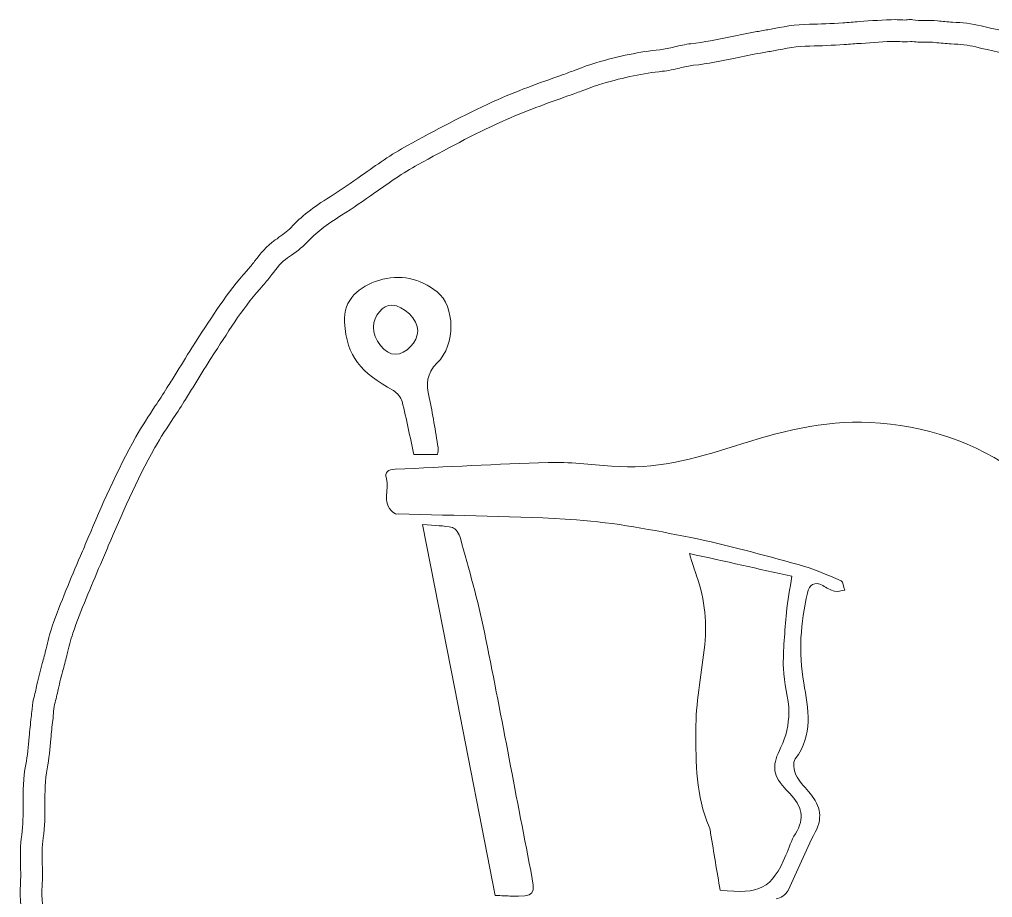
# Model space of a CAD drawing. Header units: inches. Extents: x 5 to 205, y 56 to 256.
# Drawn here: x 75.23 to 108.48, y 154.81 to 184.82 of the extents above; entities that cross this region are included whole.
import ezdxf

# ---------------------------------------------------------------- set-up
doc = ezdxf.new("R2010")
doc.units = ezdxf.units.IN
doc.header["$MEASUREMENT"] = 0

# ---------------------------------------------------------------- blocks, each defined once
blk = doc.blocks.new('block 34')
at = {"color": 7, "lineweight": 15, "true_color": 0xffffff}
blk.add_open_spline([(109.578, 184.298), (109.088, 184.383), (108.581, 184.471), (108.096, 184.597)], degree=3, dxfattribs=at)
blk = doc.blocks.new('block 35')
at = {"color": 7, "lineweight": 15, "true_color": 0xffffff}
blk.add_open_spline([(108.096, 184.597), (107.769, 184.683), (107.439, 184.704), (107.119, 184.724)], degree=3, dxfattribs=at)
blk = doc.blocks.new('block 36')
at = {"color": 7, "lineweight": 15, "true_color": 0xffffff}
blk.add_open_spline([(107.119, 184.724), (106.94, 184.736), (106.77, 184.746), (106.604, 184.768)], degree=3, dxfattribs=at)
blk = doc.blocks.new('block 37')
at = {"color": 7, "lineweight": 15, "true_color": 0xffffff}
blk.add_open_spline([(106.604, 184.768), (106.449, 184.788), (106.304, 184.787), (106.165, 184.785)], degree=3, dxfattribs=at)
blk = doc.blocks.new('block 38')
at = {"color": 7, "lineweight": 15, "true_color": 0xffffff}
blk.add_open_spline([(106.165, 184.785), (106.019, 184.784), (105.882, 184.782), (105.763, 184.808)], degree=3, dxfattribs=at)
blk = doc.blocks.new('block 39')
at = {"color": 7, "lineweight": 15, "true_color": 0xffffff}
blk.add_open_spline([(105.763, 184.808), (105.733, 184.814), (105.702, 184.817), (105.672, 184.815)], degree=3, dxfattribs=at)
blk = doc.blocks.new('block 40')
at = {"color": 7, "lineweight": 15, "true_color": 0xffffff}
blk.add_open_spline([(105.672, 184.815), (105.641, 184.817), (105.61, 184.814), (105.578, 184.807)], degree=3, dxfattribs=at)
blk = doc.blocks.new('block 41')
at = {"color": 7, "lineweight": 15, "true_color": 0xffffff}
blk.add_open_spline([(105.578, 184.807), (105.522, 184.794), (105.447, 184.798), (105.36, 184.803)], degree=3, dxfattribs=at)
blk = doc.blocks.new('block 42')
at = {"color": 7, "lineweight": 15, "true_color": 0xffffff}
blk.add_open_spline([(105.36, 184.803), (105.304, 184.807), (105.239, 184.811), (105.173, 184.81)], degree=3, dxfattribs=at)
blk = doc.blocks.new('block 43')
at = {"color": 7, "lineweight": 15, "true_color": 0xffffff}
blk.add_open_spline([(105.173, 184.81), (104.755, 184.805), (104.336, 184.773), (103.932, 184.742)], degree=3, dxfattribs=at)
blk = doc.blocks.new('block 44')
at = {"color": 7, "lineweight": 15, "true_color": 0xffffff}
blk.add_open_spline([(103.932, 184.742), (103.746, 184.728), (103.553, 184.713), (103.365, 184.702)], degree=3, dxfattribs=at)
blk = doc.blocks.new('block 45')
at = {"color": 7, "lineweight": 15, "true_color": 0xffffff}
blk.add_open_spline([(103.365, 184.702), (102.961, 184.677), (102.596, 184.656), (102.226, 184.652)], degree=3, dxfattribs=at)
blk = doc.blocks.new('block 46')
at = {"color": 7, "lineweight": 15, "true_color": 0xffffff}
blk.add_open_spline([(102.226, 184.652), (101.749, 184.647), (101.295, 184.561), (100.856, 184.478)], degree=3, dxfattribs=at)
blk = doc.blocks.new('block 47')
at = {"color": 7, "lineweight": 15, "true_color": 0xffffff}
blk.add_open_spline([(100.856, 184.478), (100.715, 184.452), (100.57, 184.425), (100.427, 184.4)], degree=3, dxfattribs=at)
blk = doc.blocks.new('block 48')
at = {"color": 7, "lineweight": 15, "true_color": 0xffffff}
blk.add_open_spline([(100.427, 184.4), (100.125, 184.349), (99.822, 184.287), (99.53, 184.226)], degree=3, dxfattribs=at)
blk = doc.blocks.new('block 49')
at = {"color": 7, "lineweight": 15, "true_color": 0xffffff}
blk.add_open_spline([(99.53, 184.226), (99.067, 184.13), (98.627, 184.039), (98.176, 183.988)], degree=3, dxfattribs=at)
blk = doc.blocks.new('block 50')
at = {"color": 7, "lineweight": 15, "true_color": 0xffffff}
blk.add_open_spline([(98.176, 183.988), (97.979, 183.967), (97.792, 183.922), (97.611, 183.879)], degree=3, dxfattribs=at)
blk = doc.blocks.new('block 51')
at = {"color": 7, "lineweight": 15, "true_color": 0xffffff}
blk.add_open_spline([(97.611, 183.879), (97.438, 183.838), (97.274, 183.799), (97.116, 183.783)], degree=3, dxfattribs=at)
blk = doc.blocks.new('block 52')
at = {"color": 7, "lineweight": 15, "true_color": 0xffffff}
blk.add_open_spline([(97.116, 183.783), (96.439, 183.716), (95.721, 183.568), (94.921, 183.333)], degree=3, dxfattribs=at)
blk = doc.blocks.new('block 53')
at = {"color": 7, "lineweight": 15, "true_color": 0xffffff}
blk.add_open_spline([(94.921, 183.333), (94.658, 183.255), (94.404, 183.158), (94.159, 183.064)], degree=3, dxfattribs=at)
blk = doc.blocks.new('block 54')
at = {"color": 7, "lineweight": 15, "true_color": 0xffffff}
blk.add_open_spline([(94.159, 183.064), (94.016, 183.01), (93.868, 182.953), (93.724, 182.903)], degree=3, dxfattribs=at)
blk = doc.blocks.new('block 55')
at = {"color": 7, "lineweight": 15, "true_color": 0xffffff}
blk.add_open_spline([(93.724, 182.903), (93.019, 182.657), (92.202, 182.365), (91.418, 182.01)], degree=3, dxfattribs=at)
blk = doc.blocks.new('block 56')
at = {"color": 7, "lineweight": 15, "true_color": 0xffffff}
blk.add_open_spline([(91.418, 182.01), (90.406, 181.551), (89.416, 181.018), (88.489, 180.51)], degree=3, dxfattribs=at)
blk = doc.blocks.new('block 57')
at = {"color": 7, "lineweight": 15, "true_color": 0xffffff}
blk.add_open_spline([(88.489, 180.51), (87.934, 180.207), (87.422, 179.844), (86.926, 179.493)], degree=3, dxfattribs=at)
blk = doc.blocks.new('block 58')
at = {"color": 7, "lineweight": 15, "true_color": 0xffffff}
blk.add_open_spline([(86.926, 179.493), (86.574, 179.244), (86.21, 178.986), (85.841, 178.758)], degree=3, dxfattribs=at)
blk = doc.blocks.new('block 59')
at = {"color": 7, "lineweight": 15, "true_color": 0xffffff}
blk.add_open_spline([(85.841, 178.758), (85.26, 178.399), (84.849, 178.075), (84.508, 177.708)], degree=3, dxfattribs=at)
blk = doc.blocks.new('block 60')
at = {"color": 7, "lineweight": 15, "true_color": 0xffffff}
blk.add_open_spline([(84.508, 177.708), (84.376, 177.565), (84.208, 177.45), (84.029, 177.327)], degree=3, dxfattribs=at)
blk = doc.blocks.new('block 61')
at = {"color": 7, "lineweight": 15, "true_color": 0xffffff}
blk.add_open_spline([(83.963, 177.282), (83.663, 177.074), (83.46, 176.812), (83.264, 176.558)], degree=3, dxfattribs=at)
blk = doc.blocks.new('block 62')
at = {"color": 7, "lineweight": 15, "true_color": 0xffffff}
blk.add_open_spline([(83.264, 176.558), (83.176, 176.444), (83.092, 176.336), (83.003, 176.238)], degree=3, dxfattribs=at)
blk = doc.blocks.new('block 63')
at = {"color": 7, "lineweight": 15, "true_color": 0xffffff}
blk.add_open_spline([(83.003, 176.238), (82.325, 175.487), (81.786, 174.64), (81.263, 173.82)], degree=3, dxfattribs=at)
blk = doc.blocks.new('block 64')
at = {"color": 7, "lineweight": 15, "true_color": 0xffffff}
blk.add_open_spline([(81.119, 173.592), (80.925, 173.289), (80.733, 172.98), (80.548, 172.679)], degree=3, dxfattribs=at)
blk = doc.blocks.new('block 65')
at = {"color": 7, "lineweight": 15, "true_color": 0xffffff}
blk.add_open_spline([(80.548, 172.679), (80.454, 172.528), (80.362, 172.377), (80.267, 172.226)], degree=3, dxfattribs=at)
blk = doc.blocks.new('block 66')
at = {"color": 7, "lineweight": 15, "true_color": 0xffffff}
blk.add_open_spline([(80.267, 172.226), (80.139, 172.02), (80.002, 171.813), (79.869, 171.612)], degree=3, dxfattribs=at)
blk = doc.blocks.new('block 67')
at = {"color": 7, "lineweight": 15, "true_color": 0xffffff}
blk.add_open_spline([(79.869, 171.612), (79.645, 171.273), (79.414, 170.923), (79.209, 170.555)], degree=3, dxfattribs=at)
blk = doc.blocks.new('block 68')
at = {"color": 7, "lineweight": 15, "true_color": 0xffffff}
blk.add_open_spline([(79.209, 170.555), (78.556, 169.393), (78.018, 168.165), (77.577, 167.117)], degree=3, dxfattribs=at)
blk = doc.blocks.new('block 69')
at = {"color": 7, "lineweight": 15, "true_color": 0xffffff}
blk.add_open_spline([(77.577, 167.117), (77.489, 166.907), (77.399, 166.697), (77.309, 166.487)], degree=3, dxfattribs=at)
blk = doc.blocks.new('block 70')
at = {"color": 7, "lineweight": 15, "true_color": 0xffffff}
blk.add_open_spline([(77.309, 166.487), (76.979, 165.71), (76.636, 164.907), (76.349, 164.088)], degree=3, dxfattribs=at)
blk = doc.blocks.new('block 71')
at = {"color": 7, "lineweight": 15, "true_color": 0xffffff}
blk.add_open_spline([(76.349, 164.088), (76.257, 163.827), (76.194, 163.565), (76.134, 163.312)], degree=3, dxfattribs=at)
blk = doc.blocks.new('block 72')
at = {"color": 7, "lineweight": 15, "true_color": 0xffffff}
blk.add_open_spline([(76.134, 163.312), (76.093, 163.14), (76.054, 162.977), (76.007, 162.816)], degree=3, dxfattribs=at)
blk = doc.blocks.new('block 73')
at = {"color": 7, "lineweight": 15, "true_color": 0xffffff}
blk.add_open_spline([(76.007, 162.816), (75.935, 162.572), (75.88, 162.326), (75.825, 162.089)], degree=3, dxfattribs=at)
blk = doc.blocks.new('block 74')
at = {"color": 7, "lineweight": 15, "true_color": 0xffffff}
blk.add_open_spline([(75.825, 162.089), (75.788, 161.92), (75.751, 161.761), (75.71, 161.601)], degree=3, dxfattribs=at)
blk = doc.blocks.new('block 75')
at = {"color": 7, "lineweight": 15, "true_color": 0xffffff}
blk.add_open_spline([(75.71, 161.601), (75.669, 161.444), (75.657, 161.294), (75.646, 161.161)], degree=3, dxfattribs=at)
blk = doc.blocks.new('block 76')
at = {"color": 7, "lineweight": 15, "true_color": 0xffffff}
blk.add_open_spline([(75.646, 161.161), (75.641, 161.095), (75.637, 161.033), (75.629, 160.975)], degree=3, dxfattribs=at)
blk = doc.blocks.new('block 77')
at = {"color": 7, "lineweight": 15, "true_color": 0xffffff}
blk.add_open_spline([(75.629, 160.975), (75.598, 160.749), (75.578, 160.522), (75.559, 160.302)], degree=3, dxfattribs=at)
blk = doc.blocks.new('block 78')
at = {"color": 7, "lineweight": 15, "true_color": 0xffffff}
blk.add_open_spline([(75.559, 160.302), (75.531, 159.974), (75.504, 159.665), (75.443, 159.362)], degree=3, dxfattribs=at)
blk = doc.blocks.new('block 79')
at = {"color": 7, "lineweight": 15, "true_color": 0xffffff}
blk.add_open_spline([(75.443, 159.362), (75.352, 158.9), (75.351, 158.445), (75.351, 158.004)], degree=3, dxfattribs=at)
blk = doc.blocks.new('block 80')
at = {"color": 7, "lineweight": 15, "true_color": 0xffffff}
blk.add_open_spline([(75.351, 158.004), (75.351, 157.639), (75.351, 157.295), (75.302, 156.956)], degree=3, dxfattribs=at)
blk = doc.blocks.new('block 81')
at = {"color": 7, "lineweight": 15, "true_color": 0xffffff}
blk.add_open_spline([(75.302, 156.956), (75.25, 156.604), (75.257, 156.259), (75.264, 155.926)], degree=3, dxfattribs=at)
blk = doc.blocks.new('block 82')
at = {"color": 7, "lineweight": 15, "true_color": 0xffffff}
blk.add_open_spline([(75.264, 155.926), (75.268, 155.696), (75.273, 155.479), (75.259, 155.266)], degree=3, dxfattribs=at)
blk = doc.blocks.new('block 83')
at = {"color": 7, "lineweight": 15, "true_color": 0xffffff}
blk.add_open_spline([(75.259, 155.266), (75.226, 154.769), (75.288, 154.297), (75.348, 153.84)], degree=3, dxfattribs=at)
blk = doc.blocks.new('block 156')
at = {"color": 7, "lineweight": 15, "true_color": 0xffffff}
blk.add_open_spline([(90.296, 167.097), (90.585, 166.029), (90.901, 164.965), (91.119, 163.883)], degree=3, dxfattribs=at)
blk = doc.blocks.new('block 157')
at = {"color": 7, "lineweight": 15, "true_color": 0xffffff}
blk.add_open_spline([(90.021, 167.457), (90.139, 167.427), (90.26, 167.236), (90.296, 167.097)], degree=3, dxfattribs=at)
blk = doc.blocks.new('block 158')
at = {"color": 7, "lineweight": 15, "true_color": 0xffffff}
blk.add_open_spline([(89.006, 167.555), (89.436, 167.521), (89.739, 167.529), (90.021, 167.457)], degree=3, dxfattribs=at)
blk = doc.blocks.new('block 159')
at = {"color": 7, "lineweight": 15, "true_color": 0xffffff}
blk.add_lwpolyline([(91.48, 154.889), (90.102, 161.942), (89.006, 167.555)], dxfattribs=at)
blk = doc.blocks.new('block 160')
at = {"color": 7, "lineweight": 15, "true_color": 0xffffff}
blk.add_open_spline([(91.983, 154.867), (91.849, 154.868), (91.715, 154.879), (91.48, 154.889)], degree=3, dxfattribs=at)
blk = doc.blocks.new('block 161')
at = {"color": 7, "lineweight": 15, "true_color": 0xffffff}
blk.add_open_spline([(92.699, 155.736), (92.867, 154.872), (92.876, 154.86), (91.983, 154.867)], degree=3, dxfattribs=at)
blk = doc.blocks.new('block 162')
at = {"color": 7, "lineweight": 15, "true_color": 0xffffff}
blk.add_open_spline([(91.119, 163.883), (91.67, 161.172), (92.167, 158.45), (92.699, 155.736)], degree=3, dxfattribs=at)
blk = doc.blocks.new('block 200')
at = {"color": 7, "lineweight": 15, "true_color": 0xffffff}
blk.add_open_spline([(101.555, 158.366), (101.955, 157.957), (102.087, 157.521), (101.749, 156.996)], degree=3, dxfattribs=at)
blk = doc.blocks.new('block 201')
at = {"color": 7, "lineweight": 15, "true_color": 0xffffff}
blk.add_open_spline([(101.369, 158.562), (101.427, 158.493), (101.492, 158.43), (101.555, 158.366)], degree=3, dxfattribs=at)
blk = doc.blocks.new('block 202')
at = {"color": 7, "lineweight": 15, "true_color": 0xffffff}
blk.add_open_spline([(101.25, 159.95), (100.958, 159.361), (100.939, 159.061), (101.369, 158.562)], degree=3, dxfattribs=at)
blk = doc.blocks.new('block 203')
at = {"color": 7, "lineweight": 15, "true_color": 0xffffff}
blk.add_open_spline([(101.523, 161.137), (101.521, 160.738), (101.427, 160.306), (101.25, 159.95)], degree=3, dxfattribs=at)
blk = doc.blocks.new('block 204')
at = {"color": 7, "lineweight": 15, "true_color": 0xffffff}
blk.add_open_spline([(101.334, 162.642), (101.346, 162.139), (101.526, 161.638), (101.523, 161.137)], degree=3, dxfattribs=at)
blk = doc.blocks.new('block 205')
at = {"color": 7, "lineweight": 15, "true_color": 0xffffff}
blk.add_open_spline([(101.441, 164.551), (101.385, 163.916), (101.321, 163.278), (101.334, 162.642)], degree=3, dxfattribs=at)
blk = doc.blocks.new('block 206')
at = {"color": 7, "lineweight": 15, "true_color": 0xffffff}
blk.add_open_spline([(101.624, 165.79), (101.559, 165.366), (101.477, 164.96), (101.441, 164.551)], degree=3, dxfattribs=at)
blk = doc.blocks.new('block 207')
at = {"color": 7, "lineweight": 15, "true_color": 0xffffff}
blk.add_open_spline([(98.125, 166.57), (99.371, 166.293), (100.483, 166.044), (101.624, 165.79)], degree=3, dxfattribs=at)
blk = doc.blocks.new('block 208')
at = {"color": 7, "lineweight": 15, "true_color": 0xffffff}
blk.add_open_spline([(98.369, 165.805), (98.296, 166.008), (98.238, 166.216), (98.125, 166.57)], degree=3, dxfattribs=at)
blk = doc.blocks.new('block 209')
at = {"color": 7, "lineweight": 15, "true_color": 0xffffff}
blk.add_open_spline([(98.63, 163.282), (98.736, 164.145), (98.663, 164.985), (98.369, 165.805)], degree=3, dxfattribs=at)
blk = doc.blocks.new('block 210')
at = {"color": 7, "lineweight": 15, "true_color": 0xffffff}
blk.add_open_spline([(98.343, 160.526), (98.341, 161.445), (98.519, 162.365), (98.63, 163.282)], degree=3, dxfattribs=at)
blk = doc.blocks.new('block 211')
at = {"color": 7, "lineweight": 15, "true_color": 0xffffff}
blk.add_open_spline([(98.803, 157.229), (98.334, 158.284), (98.345, 159.418), (98.343, 160.526)], degree=3, dxfattribs=at)
blk = doc.blocks.new('block 212')
at = {"color": 7, "lineweight": 15, "true_color": 0xffffff}
blk.add_open_spline([(98.847, 157.009), (98.835, 157.083), (98.833, 157.162), (98.803, 157.229)], degree=3, dxfattribs=at)
blk = doc.blocks.new('block 213')
at = {"color": 7, "lineweight": 15, "true_color": 0xffffff}
blk.add_open_spline([(99.172, 155.069), (99.067, 155.697), (98.958, 156.353), (98.847, 157.009)], degree=3, dxfattribs=at)
blk = doc.blocks.new('block 214')
at = {"color": 7, "lineweight": 15, "true_color": 0xffffff}
blk.add_open_spline([(101.423, 156.257), (100.937, 155.131), (100.532, 154.906), (99.172, 155.069)], degree=3, dxfattribs=at)
blk = doc.blocks.new('block 215')
at = {"color": 7, "lineweight": 15, "true_color": 0xffffff}
blk.add_open_spline([(89.501, 175.509), (90.117, 175.019), (90.141, 173.7), (89.505, 173.08)], degree=3, dxfattribs=at)
blk = doc.blocks.new('block 216')
at = {"color": 7, "lineweight": 15, "true_color": 0xffffff}
blk.add_open_spline([(87.51, 175.901), (88.235, 176.13), (88.913, 175.975), (89.501, 175.509)], degree=3, dxfattribs=at)
blk = doc.blocks.new('block 217')
at = {"color": 7, "lineweight": 15, "true_color": 0xffffff}
blk.add_open_spline([(86.336, 174.47), (86.286, 175.268), (86.856, 175.693), (87.51, 175.901)], degree=3, dxfattribs=at)
blk = doc.blocks.new('block 218')
at = {"color": 7, "lineweight": 15, "true_color": 0xffffff}
blk.add_open_spline([(88.008, 172.134), (86.894, 172.758), (86.41, 173.283), (86.336, 174.47)], degree=3, dxfattribs=at)
blk = doc.blocks.new('block 219')
at = {"color": 7, "lineweight": 15, "true_color": 0xffffff}
blk.add_open_spline([(88.303, 171.762), (88.267, 171.904), (88.138, 172.061), (88.008, 172.134)], degree=3, dxfattribs=at)
blk = doc.blocks.new('block 220')
at = {"color": 7, "lineweight": 15, "true_color": 0xffffff}
blk.add_open_spline([(88.706, 169.947), (88.577, 170.547), (88.457, 171.159), (88.303, 171.762)], degree=3, dxfattribs=at)
blk = doc.blocks.new('block 221')
at = {"color": 7, "lineweight": 15, "true_color": 0xffffff}
blk.add_open_spline([(89.536, 170.186), (89.548, 170.117), (89.521, 170.043), (89.509, 169.947)], degree=3, dxfattribs=at)
blk = doc.blocks.new('block 222')
at = {"color": 7, "lineweight": 15, "true_color": 0xffffff}
blk.add_open_spline([(89.227, 171.905), (89.354, 171.338), (89.439, 170.76), (89.536, 170.186)], degree=3, dxfattribs=at)
blk = doc.blocks.new('block 223')
at = {"color": 7, "lineweight": 15, "true_color": 0xffffff}
blk.add_open_spline([(89.505, 173.08), (89.128, 172.713), (89.125, 172.355), (89.227, 171.905)], degree=3, dxfattribs=at)
blk = doc.blocks.new('block 227')
at = {"color": 7, "lineweight": 15, "true_color": 0xffffff}
blk.add_open_spline([(101.749, 156.996), (101.605, 156.773), (101.53, 156.505), (101.423, 156.257)], degree=3, dxfattribs=at)
blk = doc.blocks.new('block 245')
at = {"color": 7, "lineweight": 15, "true_color": 0xffffff}
blk.add_open_spline([(101.086, 154.769), (101.233, 154.782), (101.429, 154.921), (101.495, 155.054)], degree=3, dxfattribs=at)
blk = doc.blocks.new('block 246')
at = {"color": 7, "lineweight": 15, "true_color": 0xffffff}
blk.add_open_spline([(101.495, 155.054), (101.822, 155.712), (102.079, 156.406), (102.426, 157.052)], degree=3, dxfattribs=at)
blk = doc.blocks.new('block 248')
at = {"color": 7, "lineweight": 15, "true_color": 0xffffff}
blk.add_open_spline([(102.195, 158.44), (102.041, 158.624), (101.86, 158.799), (101.763, 159.01)], degree=3, dxfattribs=at)
blk = doc.blocks.new('block 249')
at = {"color": 7, "lineweight": 15, "true_color": 0xffffff}
blk.add_open_spline([(101.763, 159.01), (101.691, 159.167), (101.653, 159.438), (101.741, 159.551)], degree=3, dxfattribs=at)
blk = doc.blocks.new('block 250')
at = {"color": 7, "lineweight": 15, "true_color": 0xffffff}
blk.add_open_spline([(101.741, 159.551), (102.368, 160.367), (102.186, 161.266), (102.029, 162.147)], degree=3, dxfattribs=at)
blk = doc.blocks.new('block 251')
at = {"color": 7, "lineweight": 15, "true_color": 0xffffff}
blk.add_open_spline([(102.029, 162.147), (101.844, 163.187), (101.925, 164.203), (102.158, 165.219)], degree=3, dxfattribs=at)
blk = doc.blocks.new('block 252')
at = {"color": 7, "lineweight": 15, "true_color": 0xffffff}
blk.add_open_spline([(102.158, 165.219), (102.225, 165.515), (102.388, 165.628), (102.681, 165.473)], degree=3, dxfattribs=at)
blk = doc.blocks.new('block 253')
at = {"color": 7, "lineweight": 15, "true_color": 0xffffff}
blk.add_open_spline([(102.681, 165.473), (102.813, 165.402), (102.944, 165.315), (103.086, 165.28)], degree=3, dxfattribs=at)
blk = doc.blocks.new('block 254')
at = {"color": 7, "lineweight": 15, "true_color": 0xffffff}
blk.add_open_spline([(103.086, 165.28), (103.192, 165.255), (103.316, 165.302), (103.432, 165.317)], degree=3, dxfattribs=at)
blk = doc.blocks.new('block 255')
at = {"color": 7, "lineweight": 15, "true_color": 0xffffff}
blk.add_open_spline([(103.432, 165.317), (103.393, 165.428), (103.382, 165.609), (103.309, 165.641)], degree=3, dxfattribs=at)
blk = doc.blocks.new('block 256')
at = {"color": 7, "lineweight": 15, "true_color": 0xffffff}
blk.add_open_spline([(103.309, 165.641), (102.828, 165.844), (102.343, 166.053), (101.839, 166.19)], degree=3, dxfattribs=at)
blk = doc.blocks.new('block 257')
at = {"color": 7, "lineweight": 15, "true_color": 0xffffff}
blk.add_open_spline([(101.839, 166.19), (100.624, 166.522), (99.407, 166.864), (98.172, 167.113), (96.879, 167.375), (95.571, 167.626), (94.259, 167.717)], degree=3, knots=[0, 0, 0, 0, 1, 1, 1, 2, 2, 2, 2], dxfattribs=at)
blk = doc.blocks.new('block 258')
at = {"color": 7, "lineweight": 15, "true_color": 0xffffff}
blk.add_open_spline([(94.259, 167.717), (92.232, 167.859), (90.197, 167.861), (88.166, 167.922)], degree=3, dxfattribs=at)
blk = doc.blocks.new('block 259')
at = {"color": 7, "lineweight": 15, "true_color": 0xffffff}
blk.add_open_spline([(88.166, 167.922), (88.136, 167.923), (88.099, 167.912), (88.076, 167.925)], degree=3, dxfattribs=at)
blk = doc.blocks.new('block 260')
at = {"color": 7, "lineweight": 15, "true_color": 0xffffff}
blk.add_open_spline([(88.076, 167.925), (87.567, 168.22), (87.883, 168.731), (87.765, 169.13)], degree=3, dxfattribs=at)
blk = doc.blocks.new('block 261')
at = {"color": 7, "lineweight": 15, "true_color": 0xffffff}
blk.add_open_spline([(87.765, 169.13), (87.698, 169.354), (87.834, 169.442), (88.066, 169.451)], degree=3, dxfattribs=at)
blk = doc.blocks.new('block 262')
at = {"color": 7, "lineweight": 15, "true_color": 0xffffff}
blk.add_open_spline([(88.066, 169.451), (89.809, 169.524), (91.552, 169.628), (93.296, 169.676)], degree=3, dxfattribs=at)
blk = doc.blocks.new('block 263')
at = {"color": 7, "lineweight": 15, "true_color": 0xffffff}
blk.add_open_spline([(93.296, 169.676), (94.016, 169.696), (94.739, 169.618), (95.458, 169.556)], degree=3, dxfattribs=at)
blk = doc.blocks.new('block 264')
at = {"color": 7, "lineweight": 15, "true_color": 0xffffff}
blk.add_open_spline([(95.458, 169.556), (96.919, 169.431), (98.294, 169.796), (99.661, 170.235)], degree=3, dxfattribs=at)
blk = doc.blocks.new('block 265')
at = {"color": 7, "lineweight": 15, "true_color": 0xffffff}
blk.add_open_spline([(99.661, 170.235), (101.17, 170.721), (102.693, 171.129), (104.302, 171.045)], degree=3, dxfattribs=at)
blk = doc.blocks.new('block 266')
at = {"color": 7, "lineweight": 15, "true_color": 0xffffff}
blk.add_open_spline([(104.302, 171.045), (106.177, 170.946), (107.881, 170.409), (109.416, 169.267)], degree=3, dxfattribs=at)
blk = doc.blocks.new('block 287')
at = {"color": 7, "lineweight": 15, "true_color": 0xffffff}
blk.add_open_spline([(102.426, 157.052), (102.723, 157.606), (102.546, 158.022), (102.195, 158.44)], degree=3, dxfattribs=at)
blk = doc.blocks.new('block 371')
at = {"color": 7, "lineweight": 15, "true_color": 0xffffff}
blk.add_open_spline([(76.085, 153.936), (76.027, 154.377), (75.973, 154.794), (76.001, 155.217)], degree=3, dxfattribs=at)
blk = doc.blocks.new('block 372')
at = {"color": 7, "lineweight": 15, "true_color": 0xffffff}
blk.add_open_spline([(76.001, 155.217), (76.017, 155.463), (76.011, 155.706), (76.007, 155.941)], degree=3, dxfattribs=at)
blk = doc.blocks.new('block 373')
at = {"color": 7, "lineweight": 15, "true_color": 0xffffff}
blk.add_open_spline([(76.007, 155.941), (76.001, 156.258), (75.995, 156.558), (76.038, 156.849)], degree=3, dxfattribs=at)
blk = doc.blocks.new('block 374')
at = {"color": 7, "lineweight": 15, "true_color": 0xffffff}
blk.add_open_spline([(76.038, 156.849), (76.095, 157.241), (76.095, 157.629), (76.095, 158.004)], degree=3, dxfattribs=at)
blk = doc.blocks.new('block 375')
at = {"color": 7, "lineweight": 15, "true_color": 0xffffff}
blk.add_open_spline([(76.095, 158.004), (76.095, 158.428), (76.096, 158.827), (76.173, 159.217)], degree=3, dxfattribs=at)
blk = doc.blocks.new('block 376')
at = {"color": 7, "lineweight": 15, "true_color": 0xffffff}
blk.add_open_spline([(76.173, 159.217), (76.241, 159.56), (76.271, 159.905), (76.3, 160.238)], degree=3, dxfattribs=at)
blk = doc.blocks.new('block 377')
at = {"color": 7, "lineweight": 15, "true_color": 0xffffff}
blk.add_open_spline([(76.3, 160.238), (76.319, 160.458), (76.337, 160.667), (76.365, 160.875)], degree=3, dxfattribs=at)
blk = doc.blocks.new('block 378')
at = {"color": 7, "lineweight": 15, "true_color": 0xffffff}
blk.add_open_spline([(76.365, 160.875), (76.376, 160.954), (76.382, 161.03), (76.388, 161.103)], degree=3, dxfattribs=at)
blk = doc.blocks.new('block 379')
at = {"color": 7, "lineweight": 15, "true_color": 0xffffff}
blk.add_open_spline([(76.388, 161.103), (76.396, 161.215), (76.405, 161.321), (76.429, 161.415)], degree=3, dxfattribs=at)
blk = doc.blocks.new('block 380')
at = {"color": 7, "lineweight": 15, "true_color": 0xffffff}
blk.add_open_spline([(76.429, 161.415), (76.474, 161.586), (76.512, 161.758), (76.551, 161.924)], degree=3, dxfattribs=at)
blk = doc.blocks.new('block 381')
at = {"color": 7, "lineweight": 15, "true_color": 0xffffff}
blk.add_open_spline([(76.551, 161.924), (76.604, 162.161), (76.655, 162.385), (76.72, 162.607)], degree=3, dxfattribs=at)
blk = doc.blocks.new('block 382')
at = {"color": 7, "lineweight": 15, "true_color": 0xffffff}
blk.add_open_spline([(76.72, 162.607), (76.772, 162.786), (76.815, 162.966), (76.857, 163.139)], degree=3, dxfattribs=at)
blk = doc.blocks.new('block 383')
at = {"color": 7, "lineweight": 15, "true_color": 0xffffff}
blk.add_open_spline([(76.857, 163.139), (76.916, 163.385), (76.972, 163.617), (77.051, 163.843)], degree=3, dxfattribs=at)
blk = doc.blocks.new('block 384')
at = {"color": 7, "lineweight": 15, "true_color": 0xffffff}
blk.add_open_spline([(77.051, 163.843), (77.33, 164.638), (77.668, 165.43), (77.994, 166.196)], degree=3, dxfattribs=at)
blk = doc.blocks.new('block 385')
at = {"color": 7, "lineweight": 15, "true_color": 0xffffff}
blk.add_open_spline([(77.994, 166.196), (78.084, 166.407), (78.174, 166.618), (78.263, 166.83)], degree=3, dxfattribs=at)
blk = doc.blocks.new('block 386')
at = {"color": 7, "lineweight": 15, "true_color": 0xffffff}
blk.add_open_spline([(78.263, 166.83), (78.696, 167.858), (79.224, 169.062), (79.858, 170.192)], degree=3, dxfattribs=at)
blk = doc.blocks.new('block 387')
at = {"color": 7, "lineweight": 15, "true_color": 0xffffff}
blk.add_open_spline([(79.858, 170.192), (80.051, 170.536), (80.275, 170.875), (80.491, 171.203)], degree=3, dxfattribs=at)
blk = doc.blocks.new('block 388')
at = {"color": 7, "lineweight": 15, "true_color": 0xffffff}
blk.add_open_spline([(80.491, 171.203), (80.627, 171.408), (80.767, 171.62), (80.899, 171.833)], degree=3, dxfattribs=at)
blk = doc.blocks.new('block 389')
at = {"color": 7, "lineweight": 15, "true_color": 0xffffff}
blk.add_open_spline([(80.899, 171.833), (80.994, 171.985), (81.088, 172.137), (81.182, 172.289)], degree=3, dxfattribs=at)
blk = doc.blocks.new('block 390')
at = {"color": 7, "lineweight": 15, "true_color": 0xffffff}
blk.add_open_spline([(81.182, 172.289), (81.366, 172.587), (81.556, 172.895), (81.746, 173.193)], degree=3, dxfattribs=at)
blk = doc.blocks.new('block 391')
at = {"color": 7, "lineweight": 15, "true_color": 0xffffff}
blk.add_open_spline([(81.892, 173.422), (82.421, 174.252), (82.919, 175.036), (83.556, 175.74)], degree=3, dxfattribs=at)
blk = doc.blocks.new('block 392')
at = {"color": 7, "lineweight": 15, "true_color": 0xffffff}
blk.add_open_spline([(83.556, 175.74), (83.665, 175.86), (83.76, 175.984), (83.854, 176.104)], degree=3, dxfattribs=at)
blk = doc.blocks.new('block 393')
at = {"color": 7, "lineweight": 15, "true_color": 0xffffff}
blk.add_open_spline([(83.854, 176.104), (84.023, 176.323), (84.183, 176.53), (84.388, 176.671)], degree=3, dxfattribs=at)
blk = doc.blocks.new('block 394')
at = {"color": 7, "lineweight": 15, "true_color": 0xffffff}
blk.add_open_spline([(84.452, 176.715), (84.657, 176.856), (84.869, 177.001), (85.056, 177.203)], degree=3, dxfattribs=at)
blk = doc.blocks.new('block 395')
at = {"color": 7, "lineweight": 15, "true_color": 0xffffff}
blk.add_open_spline([(85.056, 177.203), (85.35, 177.519), (85.713, 177.804), (86.236, 178.128)], degree=3, dxfattribs=at)
blk = doc.blocks.new('block 396')
at = {"color": 7, "lineweight": 15, "true_color": 0xffffff}
blk.add_open_spline([(86.236, 178.128), (86.624, 178.368), (86.998, 178.632), (87.358, 178.888)], degree=3, dxfattribs=at)
blk = doc.blocks.new('block 397')
at = {"color": 7, "lineweight": 15, "true_color": 0xffffff}
blk.add_open_spline([(87.358, 178.888), (87.837, 179.226), (88.333, 179.577), (88.85, 179.859)], degree=3, dxfattribs=at)
blk = doc.blocks.new('block 398')
at = {"color": 7, "lineweight": 15, "true_color": 0xffffff}
blk.add_open_spline([(88.85, 179.859), (89.764, 180.36), (90.739, 180.886), (91.728, 181.334)], degree=3, dxfattribs=at)
blk = doc.blocks.new('block 399')
at = {"color": 7, "lineweight": 15, "true_color": 0xffffff}
blk.add_open_spline([(91.728, 181.334), (92.484, 181.676), (93.283, 181.961), (93.972, 182.202)], degree=3, dxfattribs=at)
blk = doc.blocks.new('block 400')
at = {"color": 7, "lineweight": 15, "true_color": 0xffffff}
blk.add_open_spline([(93.972, 182.202), (94.127, 182.256), (94.28, 182.314), (94.428, 182.371)], degree=3, dxfattribs=at)
blk = doc.blocks.new('block 401')
at = {"color": 7, "lineweight": 15, "true_color": 0xffffff}
blk.add_open_spline([(94.428, 182.371), (94.67, 182.463), (94.899, 182.551), (95.134, 182.62)], degree=3, dxfattribs=at)
blk = doc.blocks.new('block 402')
at = {"color": 7, "lineweight": 15, "true_color": 0xffffff}
blk.add_open_spline([(95.134, 182.62), (95.89, 182.843), (96.564, 182.982), (97.193, 183.045)], degree=3, dxfattribs=at)
blk = doc.blocks.new('block 403')
at = {"color": 7, "lineweight": 15, "true_color": 0xffffff}
blk.add_open_spline([(97.193, 183.045), (97.401, 183.065), (97.596, 183.111), (97.785, 183.156)], degree=3, dxfattribs=at)
blk = doc.blocks.new('block 404')
at = {"color": 7, "lineweight": 15, "true_color": 0xffffff}
blk.add_open_spline([(97.785, 183.156), (97.952, 183.196), (98.109, 183.233), (98.262, 183.25)], degree=3, dxfattribs=at)
blk = doc.blocks.new('block 405')
at = {"color": 7, "lineweight": 15, "true_color": 0xffffff}
blk.add_open_spline([(98.262, 183.25), (98.748, 183.304), (99.225, 183.403), (99.685, 183.499)], degree=3, dxfattribs=at)
blk = doc.blocks.new('block 406')
at = {"color": 7, "lineweight": 15, "true_color": 0xffffff}
blk.add_open_spline([(99.685, 183.499), (99.97, 183.558), (100.265, 183.619), (100.553, 183.668)], degree=3, dxfattribs=at)
blk = doc.blocks.new('block 407')
at = {"color": 7, "lineweight": 15, "true_color": 0xffffff}
blk.add_open_spline([(100.553, 183.668), (100.703, 183.693), (100.853, 183.721), (100.997, 183.748)], degree=3, dxfattribs=at)
blk = doc.blocks.new('block 408')
at = {"color": 7, "lineweight": 15, "true_color": 0xffffff}
blk.add_open_spline([(100.997, 183.748), (101.423, 183.829), (101.826, 183.905), (102.236, 183.909)], degree=3, dxfattribs=at)
blk = doc.blocks.new('block 409')
at = {"color": 7, "lineweight": 15, "true_color": 0xffffff}
blk.add_open_spline([(102.236, 183.909), (102.625, 183.913), (103.015, 183.935), (103.415, 183.96)], degree=3, dxfattribs=at)
blk = doc.blocks.new('block 410')
at = {"color": 7, "lineweight": 15, "true_color": 0xffffff}
blk.add_open_spline([(103.415, 183.96), (103.609, 183.972), (103.804, 183.987), (103.993, 184.001)], degree=3, dxfattribs=at)
blk = doc.blocks.new('block 411')
at = {"color": 7, "lineweight": 15, "true_color": 0xffffff}
blk.add_open_spline([(103.993, 184.001), (104.385, 184.031), (104.791, 184.062), (105.185, 184.067)], degree=3, dxfattribs=at)
blk = doc.blocks.new('block 412')
at = {"color": 7, "lineweight": 15, "true_color": 0xffffff}
blk.add_open_spline([(105.194, 184.067), (105.231, 184.067), (105.274, 184.065), (105.319, 184.062)], degree=3, dxfattribs=at)
blk = doc.blocks.new('block 413')
at = {"color": 7, "lineweight": 15, "true_color": 0xffffff}
blk.add_open_spline([(105.319, 184.062), (105.421, 184.056), (105.544, 184.048), (105.676, 184.069)], degree=3, dxfattribs=at)
blk = doc.blocks.new('block 414')
at = {"color": 7, "lineweight": 15, "true_color": 0xffffff}
blk.add_open_spline([(105.676, 184.069), (105.854, 184.039), (106.024, 184.041), (106.177, 184.042)], degree=3, dxfattribs=at)
blk = doc.blocks.new('block 415')
at = {"color": 7, "lineweight": 15, "true_color": 0xffffff}
blk.add_open_spline([(106.177, 184.042), (106.296, 184.044), (106.408, 184.045), (106.511, 184.032)], degree=3, dxfattribs=at)
blk = doc.blocks.new('block 416')
at = {"color": 7, "lineweight": 15, "true_color": 0xffffff}
blk.add_open_spline([(106.511, 184.032), (106.701, 184.007), (106.891, 183.995), (107.075, 183.983)], degree=3, dxfattribs=at)
blk = doc.blocks.new('block 417')
at = {"color": 7, "lineweight": 15, "true_color": 0xffffff}
blk.add_open_spline([(107.075, 183.983), (107.372, 183.964), (107.654, 183.946), (107.911, 183.879)], degree=3, dxfattribs=at)
blk = doc.blocks.new('block 418')
at = {"color": 7, "lineweight": 15, "true_color": 0xffffff}
blk.add_open_spline([(107.911, 183.879), (108.426, 183.744), (108.949, 183.654), (109.455, 183.567)], degree=3, dxfattribs=at)
blk = doc.blocks.new('block 451')
at = {"color": 7, "lineweight": 15, "true_color": 0xffffff}
blk.add_open_spline([(88.071, 173.375), (88.439, 173.384), (88.835, 173.799), (88.841, 174.18)], degree=3, dxfattribs=at)
blk = doc.blocks.new('block 452')
at = {"color": 7, "lineweight": 15, "true_color": 0xffffff}
blk.add_open_spline([(87.321, 174.305), (87.307, 173.881), (87.723, 173.366), (88.071, 173.375)], degree=3, dxfattribs=at)
blk = doc.blocks.new('block 453')
at = {"color": 7, "lineweight": 15, "true_color": 0xffffff}
blk.add_open_spline([(87.956, 175.054), (87.643, 175.064), (87.334, 174.698), (87.321, 174.305)], degree=3, dxfattribs=at)
blk = doc.blocks.new('block 454')
at = {"color": 7, "lineweight": 15, "true_color": 0xffffff}
blk.add_open_spline([(88.841, 174.18), (88.847, 174.559), (88.358, 175.042), (87.956, 175.054)], degree=3, dxfattribs=at)
blk = doc.blocks.new('block 631')
at = {"color": 7, "lineweight": 15, "true_color": 0xffffff}
blk.add_lwpolyline([(84.029, 177.327), (83.963, 177.282)], dxfattribs=at)
blk = doc.blocks.new('block 632')
at = {"color": 7, "lineweight": 15, "true_color": 0xffffff}
blk.add_lwpolyline([(81.263, 173.82), (81.119, 173.592)], dxfattribs=at)
blk = doc.blocks.new('block 637')
at = {"color": 7, "lineweight": 15, "true_color": 0xffffff}
blk.add_lwpolyline([(89.509, 169.947), (88.706, 169.947)], dxfattribs=at)
blk = doc.blocks.new('block 642')
at = {"color": 7, "lineweight": 15, "true_color": 0xffffff}
blk.add_lwpolyline([(81.746, 173.193), (81.892, 173.422)], dxfattribs=at)
blk = doc.blocks.new('block 643')
at = {"color": 7, "lineweight": 15, "true_color": 0xffffff}
blk.add_lwpolyline([(84.388, 176.671), (84.452, 176.715)], dxfattribs=at)
blk = doc.blocks.new('block 644')
at = {"color": 7, "lineweight": 15, "true_color": 0xffffff}
blk.add_lwpolyline([(105.185, 184.067), (105.194, 184.067)], dxfattribs=at)

msp = doc.modelspace()

# ---------------------------------------------------------------- block references
for name in ['block 46', 'block 45', 'block 44', 'block 43', 'block 42', 'block 41', 'block 40', 'block 39', 'block 38', 'block 37', 'block 36', 'block 35', 'block 34', 'block 48', 'block 47', 'block 50', 'block 49', 'block 409', 'block 410', 'block 411', 'block 644', 'block 412', 'block 413', 'block 414', 'block 415', 'block 416', 'block 417', 'block 52', 'block 51', 'block 406', 'block 407', 'block 408', 'block 418', 'block 53', 'block 404', 'block 405', 'block 54', 'block 402', 'block 403', 'block 55', 'block 401', 'block 400', 'block 56', 'block 399', 'block 398', 'block 57', 'block 397', 'block 58', 'block 59', 'block 396', 'block 395', 'block 60', 'block 61', 'block 631', 'block 394', 'block 393', 'block 643', 'block 62', 'block 63', 'block 392', 'block 216', 'block 391', 'block 217', 'block 215', 'block 453', 'block 454', 'block 218', 'block 452', 'block 451', 'block 632', 'block 64', 'block 642', 'block 390', 'block 223', 'block 65', 'block 389', 'block 66', 'block 219', 'block 67', 'block 388', 'block 220', 'block 222', 'block 387', 'block 265', 'block 266', 'block 68', 'block 386', 'block 637', 'block 221', 'block 264', 'block 262', 'block 263', 'block 261', 'block 260', 'block 259', 'block 258', 'block 257', 'block 158', 'block 159', 'block 157', 'block 69', 'block 156', 'block 385', 'block 70', 'block 207', 'block 208', 'block 384', 'block 256', 'block 209', 'block 206', 'block 252', 'block 255', 'block 253', 'block 254', 'block 251', 'block 205', 'block 71', 'block 383', 'block 162', 'block 72', 'block 382', 'block 210', 'block 73', 'block 204', 'block 381', 'block 74', 'block 250', 'block 380', 'block 75', 'block 379', 'block 77', 'block 76', 'block 378', 'block 203', 'block 377', 'block 78', 'block 211', 'block 376', 'block 202', 'block 79', 'block 249', 'block 375', 'block 248', 'block 201', 'block 200', 'block 287', 'block 80', 'block 374', 'block 212', 'block 213', 'block 227', 'block 246', 'block 81', 'block 373', 'block 214', 'block 82', 'block 372', 'block 161', 'block 83', 'block 371', 'block 245', 'block 160']:
    msp.add_blockref(name, (0, 0))

doc.saveas('drawing.dxf')
